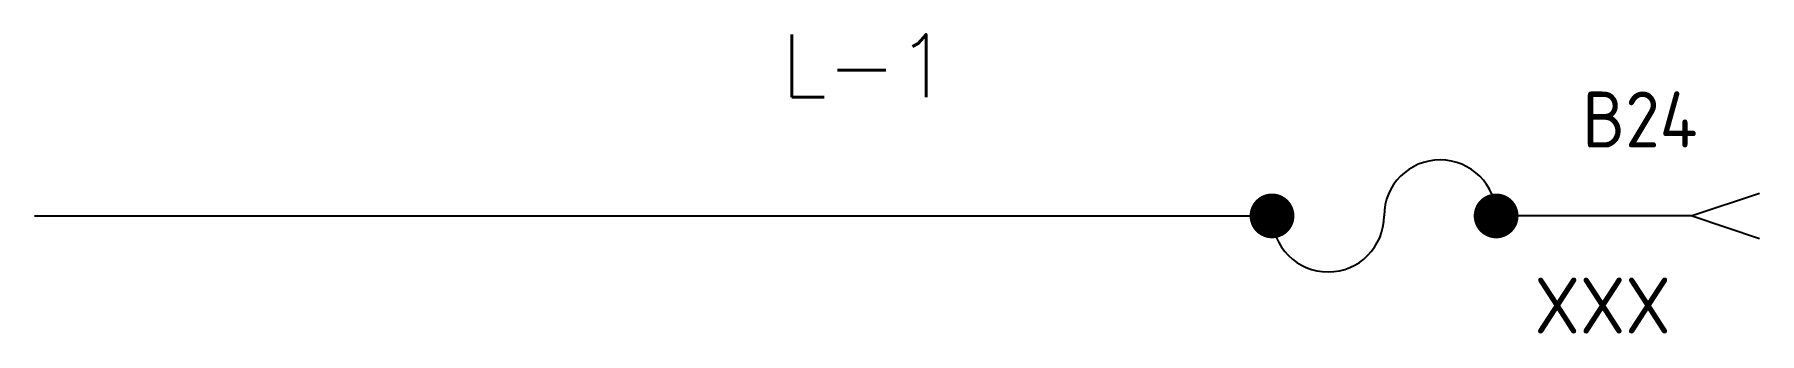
# Model space of a CAD drawing. Header units: millimetres. Extents: x 59.1 to 119.7, y 236.5 to 247.
import ezdxf
from ezdxf.enums import TextEntityAlignment as Align

# ---------------------------------------------------------------- set-up
doc = ezdxf.new("R2010")
doc.units = ezdxf.units.MM
doc.header["$MEASUREMENT"] = 0
doc.styles.add('isocp.shx', font='isocp.shx')
doc.styles.add('SIMPLEXSTYLE', font='simplex.shx')

# ---------------------------------------------------------------- blocks, each defined once
blk = doc.blocks.new('UBSBI_FUSE')
for p, q in [((59.107, 240.611), (102.575, 240.611)), ((117.337, 240.611), (111.039, 240.611))]:
    blk.add_line(p, q)
at = {"const_width": 0.787}
for points in [[(102.969, 240.611, 1), (102.182, 240.611, 1)], [(110.842, 240.611, 1), (110.055, 240.611, 1)]]:
    blk.add_lwpolyline(points, format="xyb", close=True, dxfattribs=at)
blk.add_polyline3d([(119.699, 241.398, 0), (117.337, 240.611, 0), (119.699, 239.823, 0)])
for centre, start, end in [((108.48, 240.611), 0, 180), ((104.544, 240.611), 180, 0)]:
    blk.add_arc(centre, 1.968, start, end)
at = {"style": 'SIMPLEXSTYLE'}
blk.add_attdef('L-X', text='', height=2.2, dxfattribs=at).set_placement((91.273, 245.888), align=Align.MIDDLE_RIGHT)
at = {"style": 'isocp.shx', "text_generation_flag": 6}
for tag, p in [('FUSEVALUE', (106.564, 245.24, 0.787)), ('VOLT', (117.587, 242.728, 0.787)), ('FTOT', (114.188, 237.461, 0.787))]:
    blk.add_attdef(tag, text='', height=1.968, rotation=180, dxfattribs=at).set_placement(p, align=Align.MIDDLE_CENTER)

msp = doc.modelspace()

# ---------------------------------------------------------------- block references
ref = msp.add_blockref('UBSBI_FUSE', (0, 0))
ref.add_attrib('L-X', 'L-1', dxfattribs={"height": 2.2, "style": 'SIMPLEXSTYLE'}).set_placement((91.273, 245.888), align=Align.MIDDLE_RIGHT)
ref.add_attrib('VOLT', 'B24', dxfattribs={"height": 1.9682, "rotation": 180, "style": 'isocp.shx', "text_generation_flag": 6}).set_placement((115.5, 244, 0.787), align=Align.MIDDLE_CENTER)
ref.add_attrib('FTOT', 'XXX', dxfattribs={"height": 1.9682, "rotation": 180, "style": 'isocp.shx', "text_generation_flag": 6}).set_placement((114.188, 237.461, 0.787), align=Align.MIDDLE_CENTER)

doc.saveas('drawing.dxf')
